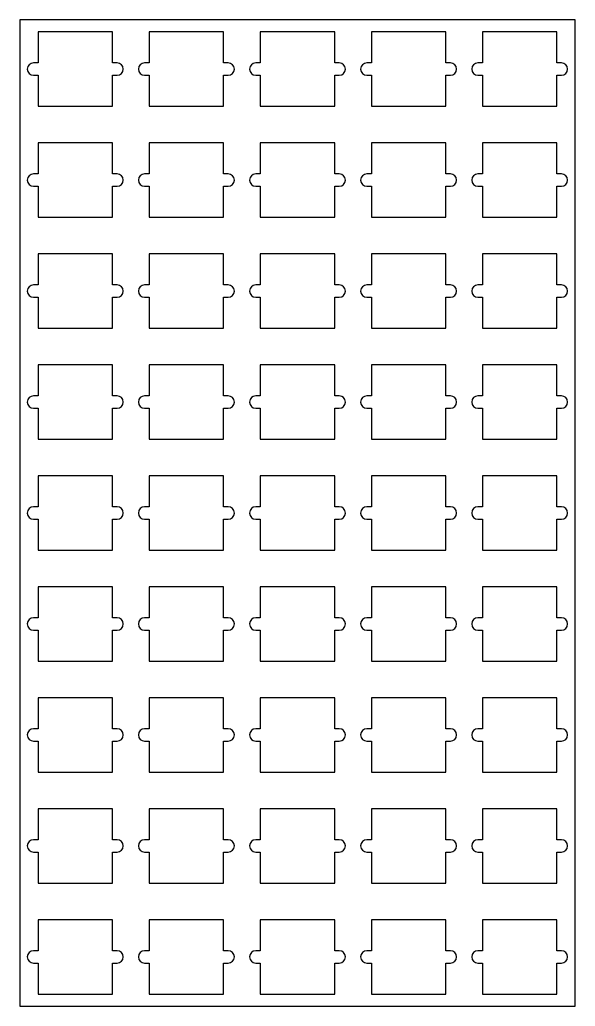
# Model space of a CAD drawing. Header units: millimetres. Extents: x 2489 to 2714, y 1449 to 1849.
import ezdxf

# ---------------------------------------------------------------- set-up
doc = ezdxf.new("R2010")
doc.units = ezdxf.units.MM
doc.layers.add('Holder_layout', color=150, linetype='Continuous')

# ---------------------------------------------------------------- blocks, each defined once
blk = doc.blocks.new('*U12')
at = {"layer": 'Holder_layout'}
blk.add_lwpolyline([(-15.07, 15.07), (-15.07, 2.5), (-16.93, 2.5, 1), (-16.93, -2.5), (-15.07, -2.5), (-15.07, -15.07), (15.07, -15.07), (15.07, -2.5), (16.92, -2.5, 1), (16.92, 2.5), (15.07, 2.5), (15.07, 15.07), (-15.07, 15.07)], format="xyb", dxfattribs=at)
blk = doc.blocks.new('*U13')
at = {"layer": 'Holder_layout', "color": 0, "linetype": 'ByBlock', "lineweight": -2, "transparency": 16777216}
for p in [(0, 360), (45, 360), (90, 360), (135, 360), (180, 360), (0, 315), (45, 315), (90, 315), (135, 315), (180, 315), (0, 270), (45, 270), (90, 270), (135, 270), (180, 270), (0, 225), (45, 225), (90, 225), (135, 225), (180, 225), (0, 180), (45, 180), (90, 180), (135, 180), (180, 180), (0, 135), (45, 135), (90, 135), (135, 135), (180, 135), (0, 90), (45, 90), (90, 90), (135, 90), (180, 90), (0, 45), (45, 45), (90, 45), (135, 45), (180, 45), (0, 0), (45, 0), (90, 0), (135, 0), (180, 0)]:
    blk.add_blockref('*U12', p, dxfattribs=at)

msp = doc.modelspace()

# ---------------------------------------------------------------- linework, layer by layer
at = {"layer": 'Holder_layout'}
msp.add_lwpolyline([(2488.74, 1849.08), (2488.74, 1449.08), (2713.74, 1449.08), (2713.74, 1849.08), (2488.74, 1849.08)], dxfattribs=at)

# ---------------------------------------------------------------- block references
msp.add_blockref('*U13', (2511.24, 1469.08), dxfattribs=at)

doc.saveas('drawing.dxf')
